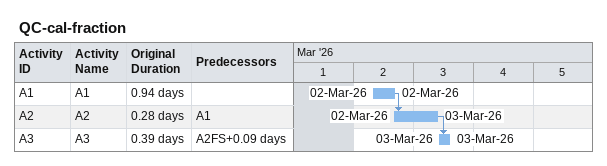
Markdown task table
QC-cal-fraction

| ID | Task | Original duration | Start | Finish | Predecessors |
|---|---|---|---|---|---|
| A1 | A1 | 0.94d | 2026-03-02 | 2026-03-02 |  |
| A2 | A2 | 0.28d | 2026-03-02 | 2026-03-03 | A1 |
| A3 | A3 | 0.39d | 2026-03-03 | 2026-03-03 | A2FS+0.09d |
